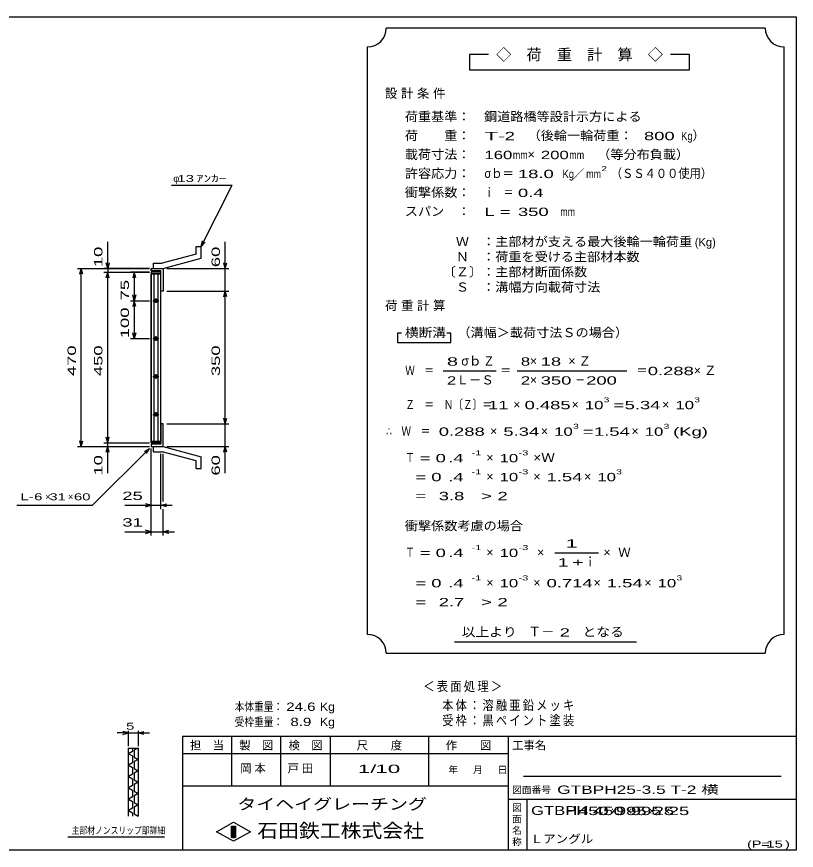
# Model space of a CAD drawing. Units: millimetres, scale not verified. Extents: x -1820 to 1731, y -1282 to 1054.
# Drawn here: x -326 to 1731, y -1146 to 1054 of the extents above; entities that cross this region are included whole.
import ezdxf
from ezdxf.enums import TextEntityAlignment as Align

# ---------------------------------------------------------------- set-up
doc = ezdxf.new("R2010")
doc.units = ezdxf.units.MM
doc.header["$LTSCALE"] = 10
for name, color, linetype, lineweight in [('0_2', 150, 'Continuous', 25), ('16', 3, 'Continuous', 25), ('19', 6, 'Continuous', 25), ('22', 4, 'Continuous', 25), ('24', 2, 'Continuous', 25), ('32', 4, 'Continuous', 25)]:
    doc.layers.add(name, color=color, linetype=linetype, lineweight=lineweight)
doc.styles.add('ベクトル', font='')
doc.styles.get('ベクトル').set_extended_font_data('ベクトル')

msp = doc.modelspace()

# ---------------------------------------------------------------- linework, layer by layer
at = {"layer": '0_2'}
for p, q in [((-1729, 1053.5), (1731, 1053.5)), ((1731, 1053.5), (1731, -1146.5)), ((1731, -846.5), (111, -846.5)), ((111, -846.5), (111, -1146.5)), ((241, -846.5), (241, -976.5)), ((371, -976.5), (371, -846.5)), ((501, -846.5), (501, -976.5)), ((761, -976.5), (761, -846.5)), ((971, -846.5), (971, -1146.5)), ((971, -891.5), (111, -891.5)), ((1691, -951.5), (1011, -951.5)), ((111, -976.5), (971, -976.5)), ((971, -1011.5), (1731, -1011.5)), ((1021, -1146.5), (1021, -1011.5)), ((201, -1097.5), (246, -1072.5)), ((246, -1072.5), (291, -1097.5)), ((246, -1122.5), (201, -1097.5)), ((241, -1082.5), (251, -1082.5)), ((241, -1112.5), (241, -1082.5)), ((241, -1082.5), (243, -1082.5)), ((243, -1082.5), (243, -1112.5)), ((245, -1112.5), (245, -1082.5)), ((245, -1082.5), (247, -1082.5)), ((291, -1097.5), (246, -1122.5)), ((247, -1082.5), (247, -1112.5)), ((249, -1112.5), (249, -1082.5)), ((249, -1082.5), (251, -1082.5)), ((251, -1082.5), (251, -1112.5)), ((251, -1082.5), (251, -1112.5)), ((251, -1112.5), (241, -1112.5)), ((243, -1112.5), (245, -1112.5)), ((247, -1112.5), (249, -1112.5)), ((1731, -1146.5), (-1729, -1146.5))]:
    msp.add_line(p, q, dxfattribs=at)
at = {"layer": '16'}
for p, q in [((28.3, -66.5), (28.3, 374.5)), ((28.3, 374.5), (29, 374.5)), ((54, 379), (29, 379)), ((29, 379), (29, 374.5)), ((29, 374.5), (54, 374.5)), ((29, 374.5), (29, -66.5)), ((54, 374.5), (29, 374.5)), ((36, 374.5), (36, -66.5)), ((47, -66.5), (47, 374.5)), ((54, 374.5), (54, 379)), ((54, -66.5), (54, 374.5)), ((41, 310), (41, 298)), ((33, 304), (49, 304)), ((43, 307), (39, 307)), ((39, 301), (43, 301)), ((33, 204), (49, 204)), ((43, 207), (39, 207)), ((39, 201), (43, 201)), ((41, 210), (41, 198)), ((41, 110), (41, 98)), ((33, 104), (49, 104)), ((43, 107), (39, 107)), ((39, 101), (43, 101)), ((33, 4), (49, 4)), ((43, 7), (39, 7)), ((39, 1), (43, 1)), ((41, 10), (41, -2)), ((29, -66.5), (28.3, -66.5)), ((29, -66.5), (54, -66.5)), ((29, -71), (29, -66.5)), ((29, -66.5), (54, -66.5)), ((54, -71), (29, -71)), ((54, -66.5), (54, -71))]:
    msp.add_line(p, q, dxfattribs=at)
for centre, radius, start, end in [((41, 304), 4, 46.6, 133.4), ((39, 304), 3, 90, 270), ((41, 304), 4, 226.6, 313.4), ((43, 304), 3, 270, 90), ((39, 204), 3, 90, 270), ((41, 204), 4, 46.6, 133.4), ((41, 204), 4, 226.6, 313.4), ((43, 204), 3, 270, 90), ((39, 104), 3, 90, 270), ((41, 104), 4, 46.6, 133.4), ((41, 104), 4, 226.6, 313.4), ((43, 104), 3, 270, 90), ((39, 4), 3, 90, 270), ((41, 4), 4, 46.6, 133.4), ((41, 4), 4, 226.6, 313.4), ((43, 4), 3, 270, 90)]:
    msp.add_arc(centre, radius, start, end, dxfattribs=at)
at = {"layer": '19'}
for p, q in [((147, 447), (161, 447)), ((147, 427), (147, 447)), ((161, 416), (161, 447)), ((147, 427), (58, 403)), ((35, 403), (58, 403)), ((35, 389), (35, 403)), ((60, 389), (161, 416)), ((29, 383), (29, 389)), ((29, 389), (59, 389)), ((54, 383), (29, 383)), ((35, 389), (60, 389)), ((54, 329), (54, 383)), ((59, 389), (60, 388)), ((60, 388), (60, 329)), ((60, 329), (54, 329)), ((60, -21), (54, -21)), ((54, -21), (54, -75)), ((60, -80), (60, -21)), ((29, -75), (29, -81)), ((54, -75), (29, -75)), ((29, -81), (59, -81)), ((35, -81), (60, -81)), ((35, -95), (35, -81)), ((59, -81), (60, -80)), ((60, -81), (161, -108)), ((35, -95), (58, -95)), ((147, -119), (58, -95)), ((161, -139), (161, -108)), ((147, -139), (147, -119)), ((147, -139), (161, -139))]:
    msp.add_line(p, q, dxfattribs=at)
at = {"layer": '22'}
for p, q in [((82, 609), (242, 609)), ((161, 447), (242, 609)), ((-86, 389), (-86, 459)), ((161, 447), (164, 461.6)), ((161, 447), (171, 458)), ((224, 389), (224, 459)), ((-86, 389), (-90, 404)), ((-82, 404), (-86, 389)), ((224, 389), (220, 404)), ((224, 389), (228, 404)), ((-166, 389), (24, 389)), ((-160, 374), (-156, 389)), ((-152, 374), (-156, 389)), ((-156, -81), (-156, 389)), ((24, 389), (-96, 389)), ((-96, 379), (24, 379)), ((-90, 364), (-86, 379)), ((-86, 389), (-86, 379)), ((-82, 364), (-86, 379)), ((-86, -71), (-86, 379)), ((24, 379), (-26, 379)), ((-16, 379), (-20, 364)), ((-12, 364), (-16, 379)), ((-16, 379), (-16, 304)), ((70, 389), (234, 389)), ((224, 329), (224, 389)), ((-16, 304), (-20, 319)), ((-12, 319), (-16, 304)), ((70, 329), (234, 329)), ((220, 314), (224, 329)), ((228, 314), (224, 329)), ((224, -21), (224, 329)), ((-26, 304), (24, 304)), ((-16, 304), (-20, 289)), ((-12, 289), (-16, 304)), ((-16, 304), (-16, 204)), ((-26, 204), (24, 204)), ((-16, 204), (-20, 219)), ((-12, 219), (-16, 204)), ((70, -21), (234, -21)), ((224, -21), (220, -6)), ((224, -21), (228, -6)), ((224, -81), (224, -21)), ((-156, -81), (-160, -66)), ((-156, -81), (-152, -66)), ((-86, -71), (-90, -56)), ((-86, -71), (-82, -56)), ((-166, -81), (24, -81)), ((-126, -236), (24, -86)), ((-96, -71), (24, -71)), ((-96, -81), (24, -81)), ((-90, -96), (-86, -81)), ((-86, -81), (-86, -71)), ((-82, -96), (-86, -81)), ((-86, -151), (-86, -81)), ((11, -94), (24, -86)), ((16, -99), (24, -86)), ((29, -246), (29, -86)), ((29, -316), (29, -86)), ((70, -81), (234, -81)), ((220, -96), (224, -81)), ((228, -96), (224, -81)), ((224, -151), (224, -81)), ((54, -246), (54, -100)), ((60, -226), (60, -100)), ((-326, -236), (-126, -236)), ((-41, -236), (29, -236)), ((29, -236), (14, -232)), ((14, -240), (29, -236)), ((29, -236), (54, -236)), ((54, -236), (69, -232)), ((69, -240), (54, -236)), ((54, -236), (84, -236)), ((60, -316), (60, -246)), ((-41, -306), (29, -306)), ((29, -306), (14, -302)), ((14, -310), (29, -306)), ((29, -306), (60, -306)), ((60, -306), (75, -302)), ((75, -310), (60, -306)), ((60, -306), (90, -306))]:
    msp.add_line(p, q, dxfattribs=at)
at = {"layer": '24', "color": 4}
for p, q in [((1649, 1023.5), (649, 1023.5)), ((599, 973.5), (599, -576.5)), ((1699, -576.5), (1699, 973.5)), ((919, 953.5), (869, 953.5)), ((869, 953.5), (869, 913.5)), ((1449, 953.5), (1399, 953.5)), ((1449, 913.5), (1449, 953.5)), ((869, 913.5), (1449, 913.5)), ((689, 218.5), (679, 218.5)), ((679, 218.5), (679, 193.5)), ((819, 218.5), (809, 218.5)), ((819, 193.5), (819, 218.5)), ((679, 193.5), (819, 193.5)), ((799, 118.5), (939, 118.5)), ((994, 118.5), (1284, 118.5)), ((1094, -361.5), (1209, -361.5)), ((829, -596.5), (1309, -596.5)), ((649, -626.5), (1649, -626.5))]:
    msp.add_line(p, q, dxfattribs=at)
for centre, start, end in [((599, 1023.5), 270, 0), ((1699, 1023.5), 180, 270), ((599, -626.5), 0, 90), ((1699, -626.5), 90, 180)]:
    msp.add_arc(centre, 50, start, end, dxfattribs=at)
at = {"layer": '32'}
for p, q in [((-31, -836.5), (-46, -832.5)), ((-31, -871.5), (-31, -831.5)), ((-6, -831.5), (-6, -871.5)), ((-6, -836.5), (9, -832.5)), ((-31, -836.5), (-61, -836.5)), ((-46, -840.5), (-31, -836.5)), ((-31, -836.5), (-6, -836.5)), ((9, -840.5), (-6, -836.5)), ((-6, -836.5), (24, -836.5)), ((-31, -876.5), (-6, -876.5)), ((-31, -1056.5), (-31, -876.5)), ((-21, -876.5), (-21, -885.5)), ((-6, -876.5), (-16, -882.5)), ((-6, -876.5), (-6, -1056.5)), ((-21, -885.5), (-31, -891.5)), ((-31, -891.5), (-21, -897.5)), ((-21, -897.5), (-21, -915.5)), ((-16, -882.5), (-16, -900.5)), ((-16, -900.5), (-6, -906.5)), ((-21, -915.5), (-31, -921.5)), ((-31, -921.5), (-21, -927.5)), ((-6, -906.5), (-16, -912.5)), ((-16, -912.5), (-16, -930.5)), ((-21, -945.5), (-31, -951.5)), ((-21, -927.5), (-21, -945.5)), ((-16, -930.5), (-6, -936.5)), ((-6, -936.5), (-16, -942.5)), ((-16, -942.5), (-16, -960.5)), ((-31, -951.5), (-21, -957.5)), ((-21, -957.5), (-21, -975.5)), ((-16, -960.5), (-6, -966.5)), ((-6, -966.5), (-16, -972.5)), ((-21, -975.5), (-31, -981.5)), ((-31, -981.5), (-21, -987.5)), ((-21, -987.5), (-21, -1005.5)), ((-16, -972.5), (-16, -990.5)), ((-21, -1005.5), (-31, -1011.5)), ((-31, -1011.5), (-21, -1017.5)), ((-16, -990.5), (-6, -996.5)), ((-6, -996.5), (-16, -1002.5)), ((-16, -1002.5), (-16, -1020.5)), ((-21, -1017.5), (-21, -1035.5)), ((-16, -1020.5), (-6, -1026.5)), ((-6, -1026.5), (-16, -1032.5)), ((-16, -1032.5), (-16, -1050.5)), ((-21, -1035.5), (-31, -1041.5)), ((-31, -1041.5), (-21, -1047.5)), ((-21, -1047.5), (-21, -1056.5)), ((-16, -1050.5), (-6, -1056.5)), ((64, -1111.5), (-191, -1111.5))]:
    msp.add_line(p, q, dxfattribs=at)

# ---------------------------------------------------------------- texts
at = {"layer": '0_2', "style": 'ベクトル'}
for s, height, p in [('担\u3000当', 21.99, (131, -869.5)), ('製\u3000図', 21.99, (261, -869.5)), ('検\u3000図', 21.99, (391, -869.5)), ('尺\u3000\u3000度', 21.99, (571, -869.5)), ('作\u3000\u3000図', 21.99, (806, -869.5)), ('工事名', 21.99, (981, -869.5)), ('年', 18.3, (813, -934)), ('月', 18.3, (878, -934)), ('日', 18.3, (943, -934)), ('図面番号', 18.33, (981, -987)), ('図', 18.3, (981, -1034)), ('面', 18.3, (981, -1064)), ('名', 18.3, (981, -1094)), ('称', 18.3, (981, -1124))]:
    msp.add_text(s, height=height, dxfattribs=at).set_placement(p, align=Align.MIDDLE_LEFT)
at = {"layer": '0_2', "color": 222, "style": 'ベクトル'}
for s, height, width, p in [('タイヘイグレーチング', 29.33, 1.25, (256, -1024.5)), ('石田鉄工株式会社', 36.66, 1.1, (308.5, -1094.5))]:
    msp.add_text(s, height=height, dxfattribs=dict(at, width=width)).set_placement(p, align=Align.MIDDLE_LEFT)
at = {"layer": '22', "color": 2, "style": 'ベクトル'}
for s, height, p in [('φ', 18.3, (87, 626.5)), ('×', 18.3, (-251, -213.5)), ('×', 18.3, (-191, -213.5)), ('×', 22, (1241.3, -1042.5)), ('×', 22, (1281, -1042.5)), ('×', 22, (1341.3, -1042.5)), ('×', 22, (1381, -1042.5))]:
    msp.add_text(s, height=height, dxfattribs=at).set_placement(p, align=Align.MIDDLE_LEFT)
for s, height, width, p in [(' 13 ', 18.33, 1.6, (87, 626.5)), ('ｱﾝｶｰ', 18.33, 1.6, (147, 626.5)), ('L-', 18.33, 1.6, (-316, -213.5)), (' 6 ', 18.33, 1.6, (-291, -213.5)), (' 31 ', 18.33, 1.6, (-251, -213.5)), (' 60 ', 18.33, 1.6, (-186, -213.5)), (' 25 ', 21.99, 1.65, (-61, -211)), (' 31 ', 21.99, 1.65, (-61, -281)), ('本体重量：', 21.99, 0.85, (249, -767.5)), (' 24.6', 21.99, 1.35, (374, -767.5)), ('Kg', 21.99, 1.1, (474, -767.5)), ('受枠重量：', 21.99, 0.85, (249, -807.5)), ('  8.9', 21.99, 1.35, (374, -807.5)), ('Kg', 21.99, 1.1, (474, -807.5)), ('1/', 21.99, 2, (574, -931.5)), (' 10 ', 21.99, 2, (604, -931.5)), ('GTBPH25-3.5 T-2 横', 21.99, 1.55, (1100, -986.5)), ('GTBH', 23.46, 1.4, (1031, -1041.5)), ('GTBPH', 23.46, 1.4, (1031, -1041.5)), (' 450 ', 21.99, 1.65, (1141.3, -1042.5)), (' 450 ', 21.99, 1.65, (1181, -1042.5)), (' 995 ', 21.99, 1.65, (1241.3, -1042.5)), (' 995 ', 21.99, 1.65, (1281, -1042.5)), (' 25 ', 21.99, 1.65, (1341.3, -1042.5)), (' 25 ', 21.99, 1.65, (1381, -1042.5)), ('Ｌアングル', 21.99, 1.1, (1030, -1116.5)), ('(P=', 18.33, 1.55, (1601, -1130)), (' 15 ', 18.33, 1.6, (1641, -1130)), (')', 18.3, 1.6, (1701, -1130))]:
    msp.add_text(s, height=height, dxfattribs=dict(at, width=width)).set_placement(p, align=Align.MIDDLE_LEFT)
at = {"layer": '22', "color": 2, "style": 'ベクトル', "width": 1.65}
for s, p in [(' 10 ', (-111, 379)), (' 60 ', (199, 379)), (' 75 ', (-41, 291.5)), (' 100 ', (-41, 191.5)), (' 470 ', (-181, 91.5)), (' 450 ', (-111, 91.5)), (' 350 ', (199, 91.5)), (' 10 ', (-111, -171)), (' 60 ', (199, -171))]:
    msp.add_text(s, height=21.99, rotation=90, dxfattribs=at).set_placement(p, align=Align.MIDDLE_LEFT)
at = {"layer": '22', "color": 2, "attachment_point": 4, "style": 'ベクトル'}
for s, insert, char_height in [('\\T1.2;\\W0.85;＜表面処理＞', (746.5, -715), 25.66), ('\\T1.19;\\W0.85;本体：溶融亜鉛メッキ', (796.5, -765), 25.66), ('\\T1.19;\\W0.85;受枠：黒ペイント塗装', (796.5, -805), 25.66), ('\\T1.25;岡本\u3000', (263.5, -931.5), 21.99), ('\\T1.25;戸田\u3000', (388.5, -931.5), 21.99)]:
    msp.add_mtext(s, dxfattribs=dict(at, insert=insert, char_height=char_height))
at = {"layer": '24', "style": 'ベクトル'}
for s, height, p in [('◇\u3000荷\u3000重\u3000計\u3000算\u3000◇', 29.33, (939, 953.5)), ('）', 24.2, (1457, 740)), ('×', 24.2, (1022, 690)), ('／', 22, (1141.5, 638.5)), ('(Kg)', 21.99, (1463, 458.5)), ('σｂ', 24.19, (847, 145)), ('×', 24.2, (1028, 145)), ('Ｌ－Ｓ', 24.19, (834, 95)), ('×', 24.2, (1028, 95)), ('×', 24.2, (984, 30)), ('×', 24.2, (1138, 30)), ('×', 24.2, (1377, 30)), ('×', 24.2, (923, -40)), ('×', 24.2, (1057, -40)), ('×', 24.2, (1296, -40)), ('×', 24.2, (913, -110)), ('×', 24.2, (913, -160)), ('×', 24.2, (1037, -160)), ('×', 24.2, (1171, -160)), ('Ｗ', 24.2, (1261, -360)), ('×', 24.2, (913, -360)), ('×', 24.2, (1047, -360)), ('ｉ', 24.2, (1170.5, -385)), ('×', 24.2, (1222, -360)), ('×', 24.2, (913, -440)), ('×', 24.2, (1037, -440)), ('×', 24.2, (1196, -440)), ('×', 24.2, (1330, -440)), ('Ｔ－', 25.66, (1023, -569))]:
    msp.add_text(s, height=height, dxfattribs=at).set_placement(p, align=Align.MIDDLE_LEFT)
for s, height, width, p in [('荷重基準：\u3000', 24.19, 1.05, (698, 790)), ('鋼道路橋等設計示方による', 24.19, 1.05, (907, 790)), ('荷\u3000\u3000重：\u3000', 24.19, 1.05, (698, 740)), ('T-', 21.99, 2, (908, 738.5)), (' 2 ', 21.99, 1.65, (948, 738.5)), ('（後輪一輪荷重：', 24.19, 1.05, (1022, 740)), ('  800', 21.99, 1.65, (1302, 738.5)), ('Kg', 21.99, 0.85, (1427, 738.5)), ('載荷寸法：\u3000', 24.19, 1.05, (698, 690)), ('\u3000（等分布負載）', 24.19, 1.05, (1171, 690)), ('160', 21.99, 1.5, (908, 688.5)), ('mm', 21.99, 0.8, (983, 688.5)), ('200', 21.99, 1.5, (1057, 688.5)), ('mm', 21.99, 0.8, (1132, 688.5)), ('許容応力：\u3000', 24.19, 1.05, (698, 640)), ('σｂ＝', 24.19, 0.9, (908, 640)), (' 18.0', 21.99, 1.65, (983, 638.5)), ('Kg', 21.99, 0.85, (1114, 638.5)), ('mm', 21.99, 0.8, (1176.5, 638.5)), ('2', 13.2, 1.5, (1216.5, 652.5)), ('（ＳＳ４００使用）', 24.19, 0.9, (1241.5, 640)), ('衝撃係数：\u3000', 24.19, 1.05, (698, 590)), ('ｉ\u3000＝', 24.19, 0.75, (908, 590)), (' 0.4', 21.99, 1.65, (983, 588.5)), ('スパン\u3000：\u3000', 24.19, 1.05, (698, 540)), ('L =', 21.99, 1.65, (908, 538.5)), (' 350 ', 21.99, 1.65, (983, 538.5)), ('mm', 21.99, 0.8, (1108, 538.5)), ('\u3000Ｗ\u3000：主部材が支える最大後輪一輪荷重', 24.19, 1.05, (798, 460)), ('\u3000Ｎ\u3000：荷重を受ける主部材本数', 24.19, 1.05, (798, 420)), ('〔Ｚ〕：主部材断面係数', 24.19, 1.05, (798, 380)), ('\u3000Ｓ\u3000：溝幅方向載荷寸法', 24.19, 1.05, (798, 340)), ('横断溝', 24.19, 1.1, (698, 220)), ('\u3000（溝幅＞載荷寸法Ｓの場合）', 24.19, 1.05, (802, 220)), ('8', 22, 1.8, (809, 143.5)), ('Ｚ', 24.2, 0.9, (905, 145)), ('8', 22, 1.5, (1004, 143.5)), (' 18 ', 21.99, 1.65, (1043, 143.5)), ('Ｗ\u3000＝', 24.19, 0.75, (699, 120)), ('＝', 24.2, 0.9, (949, 120)), ('＝', 24.2, 0.9, (1309, 120)), ('0.288', 21.99, 1.65, (1339, 118.5)), ('2', 22, 1.5, (809, 93.5)), ('2', 22, 1.5, (1004, 93.5)), (' 350 ', 21.99, 1.65, (1043, 93.5)), ('－', 24.2, 0.75, (1148, 95)), (' 200 ', 21.99, 1.65, (1163, 93.5)), ('Ｚ\u3000＝\u3000Ｎ〔Ｚ〕＝', 24.19, 0.75, (699, 30)), ('3', 13.2, 1.5, (1223, 42.5)), ('3', 13.2, 1.5, (1462, 42.5)), (' 11 ', 21.99, 1.65, (904, 28.5)), ('0.485', 21.99, 1.65, (1014, 28.5)), ('10', 21.99, 1.5, (1173, 28.5)), ('=', 22, 1.7, (1248, 28.5)), ('5.34', 21.99, 1.65, (1278, 28.5)), ('10', 21.99, 1.5, (1412, 28.5)), ('3', 13.2, 1.5, (1142, -27.5)), ('3', 13.2, 1.5, (1381, -27.5)), ('∴\u3000Ｗ\u3000＝', 24.19, 0.75, (649, -40)), (' 0.288', 21.99, 1.65, (774, -41.5)), ('5.34', 21.99, 1.65, (958, -41.5)), ('10', 21.99, 1.5, (1092, -41.5)), ('=', 22, 1.7, (1167, -41.5)), ('1.54', 21.99, 1.65, (1197, -41.5)), ('10', 21.99, 1.5, (1331, -41.5)), ('(Kg)', 21.99, 1.65, (1406, -41.5)), ('Ｔ', 24.2, 0.75, (699, -110)), (' = 0', 21.99, 1.65, (724, -111.5)), (' .4 ', 21.99, 1.65, (799, -111.5)), ('-1', 13.2, 1.65, (874, -97.5)), ('10', 21.99, 1.5, (948, -111.5)), ('-3', 13.2, 1.65, (998, -97.5)), ('×Ｗ', 24.19, 1.1, (1037, -110)), ('  = 0', 21.99, 1.65, (699, -161.5)), (' .4 ', 21.99, 1.65, (799, -161.5)), ('-1', 13.2, 1.65, (874, -147.5)), ('10', 21.99, 1.5, (948, -161.5)), ('-3', 13.2, 1.65, (998, -147.5)), ('1.54', 21.99, 1.65, (1072, -161.5)), ('10', 21.99, 1.5, (1206, -161.5)), ('3', 13.2, 1.5, (1256, -147.5)), ('  =', 21.99, 1.65, (699, -211.5)), (' 3.8', 21.99, 1.65, (774, -211.5)), ('>', 22, 1.7, (899, -211.5)), (' 2 ', 21.99, 1.65, (929, -211.5)), ('衝撃係数考慮の場合', 24.19, 1.05, (698, -290)), ('Ｔ', 24.2, 0.75, (699, -360)), (' = 0', 21.99, 1.65, (724, -361.5)), (' .4 ', 21.99, 1.65, (799, -361.5)), ('-1', 13.2, 1.65, (874, -347.5)), ('10', 21.99, 1.5, (948, -361.5)), ('-3', 13.2, 1.65, (998, -347.5)), ('  = 0', 21.99, 1.65, (699, -441.5)), (' .4 ', 21.99, 1.65, (799, -441.5)), ('-1', 13.2, 1.65, (874, -427.5)), ('10', 21.99, 1.5, (948, -441.5)), ('-3', 13.2, 1.65, (998, -427.5)), ('0.714', 21.99, 1.65, (1072, -441.5)), ('1.54', 21.99, 1.65, (1231, -441.5)), ('10', 21.99, 1.5, (1365, -441.5)), ('3', 13.2, 1.5, (1415, -427.5)), (' 2.7', 21.99, 1.65, (774, -491.5)), ('>', 22, 1.7, (899, -491.5)), (' 2 ', 21.99, 1.65, (929, -491.5)), ('  =', 21.99, 1.65, (699, -491.5)), ('以上より\u3000', 24.19, 1.1, (848, -570)), (' 2 ', 21.99, 1.65, (1093, -571.5)), ('となる', 24.19, 1.1, (1167, -570))]:
    msp.add_text(s, height=height, dxfattribs=dict(at, width=width)).set_placement(p, align=Align.MIDDLE_LEFT)
at = {"layer": '24', "attachment_point": 4, "style": 'ベクトル'}
for s, insert, char_height in [('\\T1.28;設計条件', (645.5, 850), 24.19), ('\\T1.28;荷重計算', (645.5, 290), 24.19), ('\\T1.42;×Ｚ', (1129.5, 145), 24.19), ('\\T1.42;×Ｚ', (1460.5, 120), 24.19), ('\\T1.25;\\W2;\\~1\\~', (1101.5, -336.5), 21.99), ('\\T1.33;\\W1.75;1+', (1101.5, -386.5), 21.99)]:
    msp.add_mtext(s, dxfattribs=dict(at, insert=insert, char_height=char_height))
at = {"layer": '32', "color": 2, "style": 'ベクトル'}
for s, width, p in [(' 5 ', 1.6, (-48.5, -819)), ('主部材ノンスリップ部詳細', 0.8, (-181, -1094))]:
    msp.add_text(s, height=18.33, dxfattribs=dict(at, width=width)).set_placement(p, align=Align.MIDDLE_LEFT)

doc.saveas('drawing.dxf')
